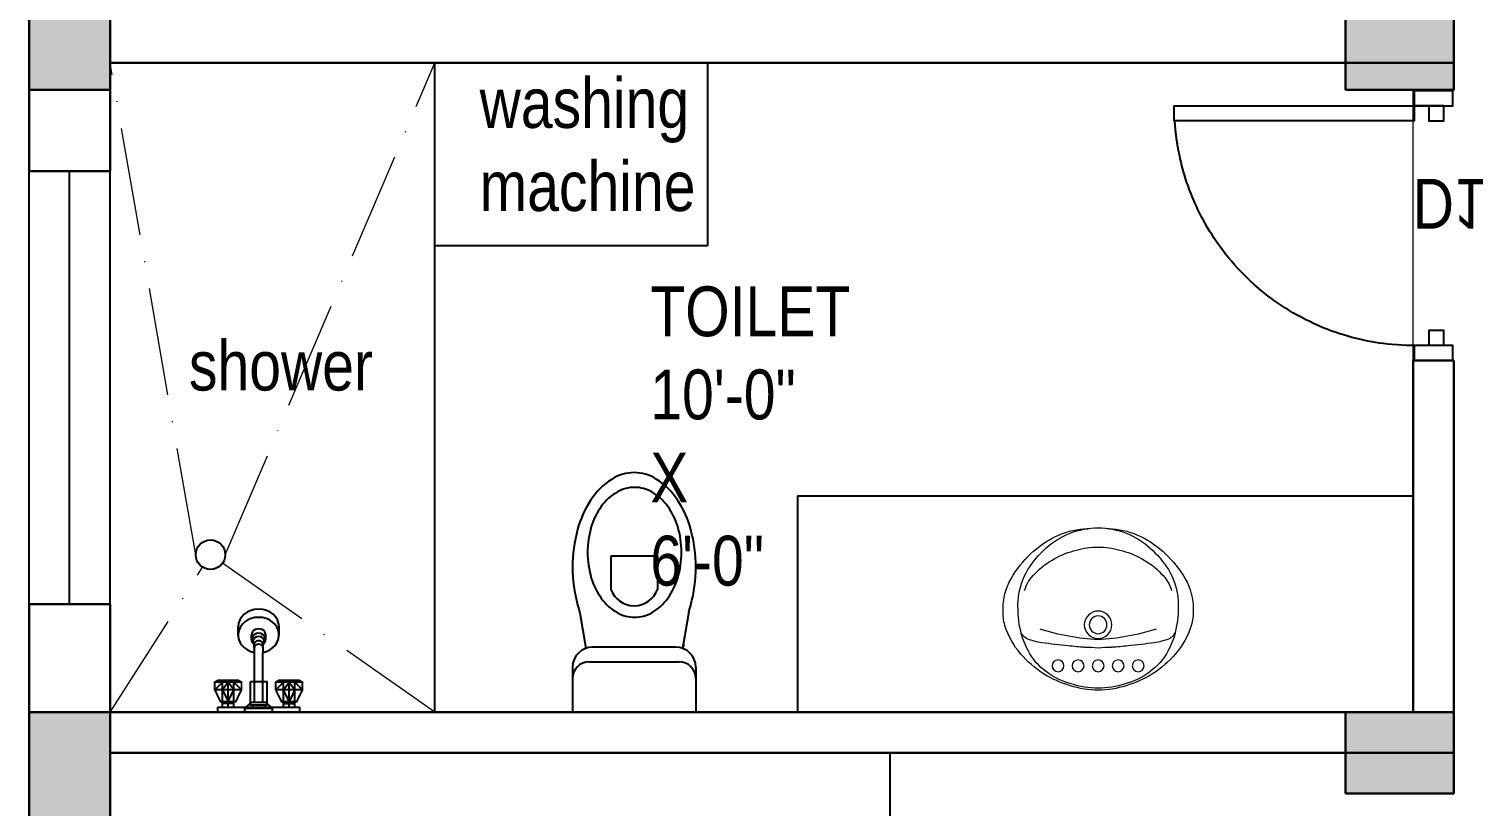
# Model space of a CAD drawing. Extents: x -454308 to 890911, y -14103 to 1343694.
# Drawn here: x 201713.1 to 201875.1, y 659778.6 to 659865.3 of the extents above; entities that cross this region are included whole.
import ezdxf

# ---------------------------------------------------------------- set-up
doc = ezdxf.new("R2010")
doc.units = 0
doc.header["$MEASUREMENT"] = 0
doc.linetypes.add('ACAD_ISO10W100', pattern=[18, 12, -3, 0, -3])
for name, color, linetype in [('A-Door', 144, 'Continuous'), ('cup', 126, 'Continuous'), ('ELE', 7, 'Continuous'), ('FUR', 250, 'Continuous'), ('FURNITURE', 250, 'Continuous'), ('WIN', 4, 'Continuous')]:
    doc.layers.add(name, color=color, linetype=linetype)
for name, color, linetype, lineweight in [('A-Wall', 7, 'Continuous', 30), ('AR-FUR', 11, 'Continuous', 9), ('col', 232, 'Continuous', 30), ('Hatch Gris Claro', 9, 'Continuous', 9), ('P-SANIT', 53, 'Continuous', 9), ('sill', 32, 'Continuous', 25), ('TILE', 252, 'Continuous', 0), ('TXT', 42, 'Continuous', 25)]:
    doc.layers.add(name, color=color, linetype=linetype, lineweight=lineweight)
doc.styles.get("Standard").update_dxf_attribs({"font": 'stylu.ttf', "height": 7})

# ---------------------------------------------------------------- blocks, each defined once
blk = doc.blocks.new('qwewerer')
at = {"layer": 'ELE', "color": 30}
for p, q in [((5777.864729340382, -153.8251510617486), (5777.864729340382, -153.9319056173227)), ((5778.01381470102, -153.8251510617486), (5778.01381470102, -153.9319056173227)), ((5778.07238394985, -154.1163303078803), (5777.806160091552, -154.1163303078803)), ((5777.795511137223, -154.1632069415577), (5778.083032904181, -154.1632069415577)), ((5777.742266365564, -154.1802240338755), (5777.742266365564, -154.3242960477486)), ((5778.13627767584, -154.1802240338755), (5778.13627767584, -154.3242960477486)), ((5778.13627767584, -154.3242960477486), (5777.742266365564, -154.3242960477486))]:
    blk.add_line(p, q, dxfattribs=at)
for points in [[(5777.939272020701, -153.5586362312772, 0.1424936983681253), (5777.868781488257, -153.5791414927578, 0.1071697165460671), (5777.79996798602, -153.6471735619467, 0.0786408298641539), (5777.758240304523, -153.7404567127194, 0.066012315555997), (5777.742266365564, -153.8609215864175, 0.06601231555599599), (5777.758240304523, -153.9813864601155, 0.0199642178922174), (5777.766040681807, -154.0062859962503, 0.1071697165460635)], [(5778.113627685658, -154.0030906231779, 0.0173725475895975), (5778.12030373688, -153.9813864601155, 0.0660123155559981), (5778.13627767584, -153.8609215864175, 0.0660123155559991), (5778.12030373688, -153.7404567127194, 0.0786408298641617), (5778.078576055384, -153.6471735619467, 0.1071697165460671), (5778.009762553158, -153.5791414927578, 0.1424936983681161), (5777.939272020701, -153.5586362312772, 0.1424936983681253)]]:
    blk.add_lwpolyline(points, format="xyb", dxfattribs=at)
blk.add_lwpolyline([(5777.940415183721, -153.6057114020998, 0.130744372021745), (5777.885658089344, -153.6202787820474, 0.1065289783166543), (5777.834235703803, -153.6665096307886, 0.0839786252461455), (5777.802288417603, -153.7312041130228, 0.0729101692013203), (5777.790254723171, -153.8132895390587, 0.0729101692013208), (5777.802288417603, -153.8953749650884, 0.0839786252461392), (5777.834235703803, -153.9600694473288, 0.1065289783166498), (5777.885658089344, -154.0063002960639, 0.1307443720217259), (5777.940415183721, -154.0208676760177, 0.1307443720217282), (5777.995172278093, -154.0063002960639, 0.1065289783166543), (5778.046594663637, -153.9600694473288, 0.0839786252461455), (5778.078541949835, -153.8953749650884, 0.0729101692013266), (5778.090575644256, -153.8132895390587, 0.072910169201322), (5778.078541949835, -153.7312041130228, 0.0839786252461514), (5778.046594663637, -153.6665096307886, 0.1065289783166485), (5777.995172278093, -153.6202787820474, 0.1307443720217304)], format="xyb", close=True, dxfattribs=at)
for points in [[(5778.01381470102, -153.8251510617486), (5777.864729340382, -153.8251510617486)], [(5777.766040681807, -154.0062859962503), (5777.784648466038, -154.1200604386613)], [(5778.113627685658, -154.0030906231779), (5778.094102085401, -154.1201346769984)]]:
    blk.add_lwpolyline(points, dxfattribs=at)
for centre, radius, start, end in [((5777.939272020694, -153.9044414533658), 0.0794411196541397, 200.2255843918751, 339.7744156081249), ((5777.806160091546, -154.1802240338755), 0.063893725991511, 90, 180), ((5778.072383949844, -154.1802240338755), 0.063893725991511, 0, 90), ((5777.795511137217, -154.2164517132111), 0.0532447716595925, 90, 180), ((5778.083032904174, -154.2164517132111), 0.0532447716595925, 0, 90)]:
    blk.add_arc(centre, radius, start, end, dxfattribs=at)
at = {"layer": 'TILE', "linetype": 'Continuous', "lineweight": 5}
for p, q in [((5777.878737078999, -153.9550531849793), (5777.878737078999, -153.955884745701)), ((5778.098371762094, -154.09454057172), (5778.098371762094, -154.1147874999581))]:
    blk.add_line(p, q, dxfattribs=at)
blk = doc.blocks.new('OVALIN PLANTA Nº 2')
at = {"layer": 'P-SANIT'}
for centre, radius in [((-0.1015999999999622, -0.1620000000000061), 0.015), ((-0.0507999999999811, -0.1620000000000061), 0.015), ((0, -0.1620000000000061), 0.015), ((0.0507999999999811, -0.1620000000000061), 0.015), ((0.1015999999999622, -0.1620000000000061), 0.015), ((0, -0.2660000000000195), 0.035), ((0, -0.2660000000000195), 0.0225)]:
    blk.add_circle(centre, radius, dxfattribs=at)
for centre, radius, start, end in [((0.0168833946820541, -0.3989736283317313), 0.2954473465260059, 99.99248570416688, 113.5156580961604), ((0.0034154647439664, -0.3450389406606007), 0.2450627426588706, 90.79856304804979, 107.627974042471), ((0.0086502789522456, -0.4018731408582429), 0.2969991398792077, 91.66901013801687, 98.33098986198453), ((-0.0034154647439664, -0.3450389406606007), 0.2450627426588706, 72.37202595752896, 89.20143695195028), ((-0.0086502789522456, -0.4018731408582429), 0.2969991398792077, 81.66901013801547, 88.33098986198313), ((-0.0168833946818268, -0.3989736283317313), 0.2954473465260059, 66.48434190383958, 80.00751429583312), ((0.0314386648558411, -0.3936502593944908), 0.3040682165631177, 123.9103165638252, 138.5833330308887), ((-0.0092078701536593, -0.3098891260130472), 0.2036825545950453, 116.7862099994148, 136.8489608491227), ((0.0161855953160739, -0.3992000213767142), 0.300577608410624, 106.8213622541648, 120.9057605246085), ((-0.0161855953160739, -0.3992000213767142), 0.300577608410624, 59.09423947539145, 73.17863774583519), ((0.0092078701536593, -0.3098891260130472), 0.2036825545950453, 43.15103915087733, 63.21379000058521), ((-0.0314386648558411, -0.3936502593944908), 0.3040682165631177, 41.41666696911125, 56.08968343617475), ((0.0027383468841435, -0.2979364505408455), 0.2049205124034549, 141.5768857714292, 161.5924571946352), ((-0.0027383468839162, -0.2979364505408455), 0.2049205124034549, 18.40754280536327, 38.42311422857075), ((-0.0417277812257453, -0.3251599012436941), 0.2039123941460958, 139.4151812388403, 162.642002356372), ((-0.1216730883134005, -0.3721905763471796), 0.1531677713433156, 97.96383961226013, 111.7838862182246), ((0.0715994941272129, -1.753722393652024), 1.548153238417761, 95.46521959868411, 97.96383961226013), ((-0.0021328642255867, -0.8268152817572341), 0.6186163374750226, 92.971552515478, 96.8437896196066), ((-0.0268635278816873, 0.11542524338509), 0.3245389609722788, 268.7043153786766, 274.7480580904497), ((0.0268635278816873, 0.11542524338509), 0.3245389609722788, 265.2519419095503, 271.2956846213235), ((0.0021328642255867, -0.8268152817572341), 0.6186163374750226, 83.15621038039339, 87.02844748452202), ((-0.0715994941272129, -1.753722393652024), 1.548153238417761, 82.03616038773988, 84.53478040131591), ((0.1216730883134005, -0.3721905763471796), 0.1531677713433156, 68.21611378177539, 82.03616038773988), ((0.0417277812257453, -0.3251599012436941), 0.2039123941460958, 17.35799764362797, 40.58481876115965), ((0.0391463836076582, -0.3064248647837076), 0.2421706026605946, 162.4069807184492, 179.1896752241524), ((-0.1673814728501384, -0.2578181868437923), 0.03, 111.7838862182246, 166.7563550706857), ((0.0328456747349719, -0.8211062228895967), 0.5940150082103541, 93.16974961376694, 107.6655013815523), ((-0.0328456747347445, -0.8211062228895967), 0.5940150082103541, 72.33449861844761, 86.83025038623305), ((0.1673814728501384, -0.2578181868437923), 0.03, 13.24364492931428, 68.21611378177539), ((-0.0391463836074308, -0.3064248647837076), 0.2421706026605946, 0.8103247758476207, 17.59301928155081), ((-0.134418988839343, -0.2961868436365762), 0.1067985535466433, 162.642002356372, 183.6576372828124), ((0.134418988839343, -0.2961868436365762), 0.1067985535466433, 356.3423627171875, 17.35799764362797), ((-0.1066472706024797, -0.3091186473939445), 0.1344919839340004, 177.3924563566748, 195.3300822243706), ((-0.0279228450294795, -0.3153354974939759), 0.175511181099671, 175.9697432650153, 187.6164357871103), ((0.0279228450294795, -0.3153354974939759), 0.175511181099671, 352.3835642128897, 4.030256734984702), ((0.1066472706024797, -0.3091186473939445), 0.1344919839340004, 344.6699177756293, 2.607543643325203), ((-0.0595632309980374, -0.2962113371014823), 0.1833131416882173, 195.3300822243706, 221.2175443065104), ((-0.0258628168826363, -0.3150600295739139), 0.1775895454902829, 187.6164357871103, 210.8024455189943), ((-0.0995051195416181, -0.3287575000689742), 0.0902231368334689, 195.5550290602754, 227.7100619043675), ((0.0995051195416181, -0.3287575000689742), 0.0902231368334689, 312.2899380956325, 344.4449709397245), ((0.0258628168828636, -0.3150600295739139), 0.1775895454902829, 329.1975544810057, 352.3835642128897), ((0.0595632309980374, -0.2962113371014823), 0.1833131416882173, 318.7824556934895, 344.6699177756293), ((-0.0310391077375698, -0.2788195026701032), 0.1740708821601731, 222.0905713619554, 243.0550122600565), ((0.0310391077375698, -0.2788195026701032), 0.1740708821601731, 296.9449877399435, 317.9094286380446), ((0.0068972127694451, -0.2583145460180276), 0.2587284415780775, 217.8305458076494, 235.1978782721125), ((0.0739208866491481, -0.2409730112765089), 0.3014968642655727, 213.1860097318971, 226.8139902680969), ((-0.0099687554873071, -0.2580253466083207), 0.2023719693719492, 240.4039276706165, 257.0247784777901), ((0.0099687554875345, -0.2580253466083207), 0.2023719693719492, 282.9752215222098, 299.5960723293834), ((-0.0739208866491481, -0.2409730112765089), 0.3014968642655727, 313.1860097319033, 326.813990268103), ((-0.0068972127694451, -0.2583145460180276), 0.2587284415780775, 304.8021217278875, 322.1694541923506), ((-0.0155465247075881, -0.2955881104961122), 0.2153312317037326, 234.4409912882706, 254.5665361176518), ((0.0049040984670228, -0.3060146944029327), 0.2069212771674431, 228.4229955554113, 248.4382677614795), ((-0.0056996166665613, -0.3022020589020258), 0.160898923214228, 252.0048131858173, 272.0300466216992), ((0.0056996166667886, -0.3022020589020258), 0.160898923214228, 267.9699533783008, 287.9951868141827), ((-0.0049040984667954, -0.3060146944029327), 0.2069212771674431, 291.5617322385206, 311.5770044445886), ((0.0155465247075881, -0.2955881104961122), 0.2153312317037326, 285.4334638823482, 305.5590087117293), ((-2.73173741334e-05, -0.2078089301514012), 0.3041910710752171, 256.1489410416058, 270.0051453523859), ((0.0028282625701195, -0.3035387550950475), 0.2084804300084287, 249.2189314660766, 269.2226969239727), ((-0.0028282625701195, -0.3035387550950475), 0.2084804300084287, 270.7773030760272, 290.7810685339234), ((2.73173743608e-05, -0.2078089301514012), 0.3041910710752171, 269.9948546476141, 283.8510589583942)]:
    blk.add_arc(centre, radius, start, end, dxfattribs=at)
blk = doc.blocks.new('s')
for p, q in [((59167.75135631871, 41466.37151108135), (59167.75135631871, 41456.37151108135)), ((59235.75135631871, 41466.37151108135), (59235.75135631871, 41456.37151108135)), ((59235.75135631871, 41456.37151108135), (59167.75135631871, 41456.37151108135)), ((59167.75135631871, 41456.37151108135), (59184.7513563187, 41441.37151108135)), ((59218.75135631871, 41441.37151108135), (59184.7513563187, 41441.37151108135)), ((59191.75135631871, 41441.37151108135), (59191.75135631871, 41320.55602714825)), ((59211.7513563187, 41441.37151108135), (59211.7513563187, 41320.55602714873)), ((59235.75135631871, 41456.37151108135), (59218.75135631871, 41441.37151108135)), ((59184.25135631871, 41288.39779052301), (59184.25135631871, 41277.3977905229)), ((59190.75135631871, 41309.78989379467), (59190.75135631871, 41301.00568725122)), ((59212.75135631871, 41309.78989379467), (59212.75135631871, 41301.00568725122)), ((59219.2513563187, 41288.39779052288), (59219.2513563187, 41277.3977905229)), ((59151.75135631871, 41277.3977905229), (59151.75135631876, 41257.16543247992)), ((59251.75135631871, 41277.3977905229), (59251.75135631876, 41257.16543247992))]:
    blk.add_line(p, q)
for centre, start, end in [((59141.75135631928, 41320.55602714825), 349.3898011079829, 0), ((59261.75135631789, 41320.5560271485), 180, 190.610198892017)]:
    blk.add_arc(centre, 50, start, end)
for centre, major_axis, ratio, start_param, end_param in [((59201.75135631875, 41277.3977905229), (49.99999999999985, -5.504699999999999e-11), 0.8660254037841394, 1.772154247587343, 7.652623713186268), ((59201.75135631871, 41288.39779052288), (17.50000000002951, 3.0372e-12), 0.866025403780799, 2.35130852807815, 7.073469432686392), ((59201.75135631871, 41293.3977905229), (14.00000000002944, -2.2835e-12), 0.866025403782517, 2.47456775545474, 6.950210205322271), ((59201.75135631871, 41309.78989379467), (10.9999999999999, 1.83926e-11), 0.8758341972650082, 2.978972220107402, 6.445805740663133), ((59201.75135631871, 41301.00568725122), (11, -1.598e-12), 0.8758341972650008, 3.141592653589956, 6.283185307179751), ((59201.75135631875, 41257.16543247992), (49.99999999999996, -5.38083e-11), 0.8660254037841372, 3.141592653589782, 6.283185307179573), ((59201.75135631871, 41277.3977905229), (17.5000000000291, 6.559e-13), 0.8660254037808194, 3.141592653589748, 6.283185307179543)]:
    blk.add_ellipse(centre, major_axis=major_axis, ratio=ratio, start_param=start_param, end_param=end_param)
blk = doc.blocks.new('SHOWER MIXER-P')
for p, q in [((-15, -17), (-15, -12)), ((15, -17), (15, -12))]:
    blk.add_line(p, q)
for points in [[(-100, -12), (100, -12), (100, 0), (-100, 0)], [(-20, -75), (20, -75), (20, -17), (-20, -17)]]:
    blk.add_lwpolyline(points, close=True)
blk = doc.blocks.new('EREWRRWE')
at = {"layer": 'FURNITURE'}
for p, q in [((158119.8859890547, 672801.8788652142), (158119.8859890547, 672799.0894482582)), ((158120.5200435226, 672801.8788652142), (158120.5200435226, 672799.0894482582)), ((158121.1540979906, 672801.8788652142), (158121.1540979906, 672799.0894482582)), ((158126.6459878744, 672801.8788652142), (158126.6459878744, 672799.0894482582)), ((158127.2800423423, 672801.8788652142), (158127.2800423423, 672799.0894482582)), ((158127.9140968103, 672801.8788652142), (158127.9140968103, 672799.0894482582)), ((158121.1540979906, 672801.4561622356), (158119.8859890547, 672801.4561622356)), ((158119.8859890547, 672799.9348542155), (158120.5200435226, 672801.2448107463)), ((158120.5200435226, 672801.2448107463), (158121.1540979906, 672799.9348542155)), ((158126.6459878744, 672801.4561622356), (158127.9140968103, 672801.4561622356)), ((158127.2800423423, 672801.2448107463), (158126.6459878744, 672799.9348542155)), ((158127.9140968103, 672799.9348542155), (158127.2800423423, 672801.2448107463)), ((158119.8859890547, 672799.0894482582), (158119.0405830974, 672799.9348542155)), ((158120.5200435226, 672799.0894482582), (158119.8859890547, 672799.9348542155)), ((158121.1540979906, 672799.9348542155), (158120.5200435226, 672799.0894482582)), ((158121.1540979906, 672799.0894482582), (158121.9995039479, 672799.9348542155)), ((158126.6459878744, 672799.0894482582), (158125.8005819171, 672799.9348542155)), ((158126.6459878744, 672799.9348542155), (158127.2800423423, 672799.0894482582)), ((158127.2800423423, 672799.0894482582), (158127.9140968103, 672799.9348542155)), ((158127.9140968103, 672799.0894482582), (158128.7595027675, 672799.9348542155))]:
    blk.add_line(p, q, dxfattribs=at)
at = {"layer": 'FURNITURE', "const_width": 0.2147331131443195}
for points in [[(158119.0405830974, 672799.0894482582), (158119.4138298276, 672798.8776740659), (158121.6262572177, 672798.8776740659), (158121.9995039479, 672799.0894482582), (158121.9995039479, 672799.9348542155), (158121.3654494799, 672801.2448107463), (158119.6746375654, 672801.2448107463), (158119.0405830974, 672799.9348542155)], [(158128.7595027675, 672799.0894482582), (158128.3862560374, 672798.8776740659), (158126.1738286472, 672798.8776740659), (158125.8005819171, 672799.0894482582), (158125.8005819171, 672799.9348542155), (158126.434636385, 672801.2448107463), (158128.1254482996, 672801.2448107463), (158128.7595027675, 672799.9348542155)]]:
    blk.add_lwpolyline(points, close=True, dxfattribs=at)
for points in [[(158121.9995039479, 672799.9348542155), (158119.0405830974, 672799.9348542155)], [(158121.9995039479, 672799.0894482582), (158119.0405830974, 672799.0894482582)], [(158125.8005819171, 672799.9348542155), (158128.7595027675, 672799.9348542155)], [(158125.8005819171, 672799.0894482582), (158128.7595027675, 672799.0894482582)]]:
    blk.add_lwpolyline(points, dxfattribs=at)
at = {"layer": 'FURNITURE', "xscale": 0.0452994030559635, "yscale": 0.0452994030559635, "zscale": 0.0452994030559635}
blk.add_blockref('SHOWER MIXER-P', (158123.9000429325, 672802.422458051), dxfattribs=at)
at = {"layer": 'FURNITURE', "extrusion": (0, 0, -1), "xscale": 0.0452994030559635, "yscale": 0.0452994030559635, "zscale": -0.0452994030559635}
blk.add_blockref('s', (-160805.7040392407, 670924.0205817025), dxfattribs=at)
blk = doc.blocks.new('colummn')
at = {"layer": 'Hatch Gris Claro'}
blk.add_hatch(color=256, dxfattribs=at).paths.add_polyline_path([(154558.6418708955, 675547.1724355803), (154567.6418708955, 675547.1724355803), (154567.6418708955, 675559.1724355803), (154558.6418708955, 675559.1724355803)])
at = {"layer": 'col'}
blk.add_lwpolyline([(154558.6418708955, 675547.1724355803), (154567.6418708955, 675547.1724355803), (154567.6418708955, 675559.1724355803), (154558.6418708955, 675559.1724355803), (154558.6418708955, 675547.1724355803)], dxfattribs=at)
blk = doc.blocks.new('RERWRER')
at = {"layer": 'col'}
for p in [(8622.84308085739, -2834.500775476685), (8622.84308085739, -2915.500775476801)]:
    blk.add_blockref('colummn', p, dxfattribs=at)
at = {"layer": 'col', "rotation": 270}
for p in [(-512219.6996462796, 827280.3135309992), (-512219.6996462796, 827202.3135309991)]:
    blk.add_blockref('colummn', p, dxfattribs=at)

msp = doc.modelspace()

# ---------------------------------------------------------------- linework, layer by layer
at = {"layer": 'A-Door'}
msp.add_lwpolyline([(201871.8087609739, 659828.3210674867), (201871.8087609739, 659829.9907351187), (201867.4676249304, 659829.9907351187), (201867.4676249304, 659828.3210674867), (201871.8087609739, 659828.3210674867), (201871.8087609739, 659829.9907351187), (201870.8069603373, 659829.9907351187), (201870.8069603373, 659831.6604028951), (201869.137292856, 659831.6604028951), (201869.137292856, 659829.9907351187), (201867.4676249304, 659829.9907351187), (201866.5929077281, 659830.0050593204), (201866.1082269788, 659830.0253444997), (201865.6286845023, 659830.0541032734), (201864.9839636137, 659830.1064384943), (201864.5089218349, 659830.1550816261), (201864.0538977731, 659830.2097437369), (201863.6218788923, 659830.2689937686), (201863.1893799763, 659830.3355318494), (201862.753202029, 659830.4100096388), (201862.3252770916, 659830.4903355166), (201861.852150407, 659830.5875940389), (201861.5581274457, 659830.6525461939), (201861.0477679494, 659830.773589732), (201860.5442342631, 659830.9034618527), (201859.9945782197, 659831.0572628703), (201859.6067197236, 659831.173468387), (201859.2183813407, 659831.2962806073), (201858.6859025636, 659831.4753638597), (201858.3236493867, 659831.6043822652), (201857.7584472456, 659831.8175462092), (201857.358447399, 659831.9773203731), (201856.939418534, 659832.1527980213), (201856.6002322453, 659832.3010319147), (201856.2510156628, 659832.4595530317), (201855.7705359606, 659832.6876664412), (201855.3984999232, 659832.87244677), (201854.8972337935, 659833.1329858198), (201854.3875605263, 659833.4119382699), (201853.9768291725, 659833.6473885247), (201853.3908210229, 659834.0003992525), (201853.132864609, 659834.1623718443), (201852.8091848107, 659834.3714881268), (201852.3486979062, 659834.6806062257), (201851.9329146161, 659834.9718710609), (201851.5794139155, 659835.2289415784), (201851.2083526327, 659835.5084761222), (201850.8425579377, 659835.7941426828), (201850.4307045241, 659836.1283037332), (201849.9605277692, 659836.5268195642), (201849.6672736643, 659836.7850320209), (201849.2156679978, 659837.1979745607), (201848.9425094916, 659837.457187281), (201848.5774912189, 659837.8152846562), (201848.2744116792, 659838.1233071043), (201848.0433842387, 659838.3649393661), (201847.8086136843, 659838.616814944), (201847.4997461355, 659838.958358831), (201847.1561708523, 659839.3526338615), (201846.8312742051, 659839.7402974382), (201846.4699726416, 659840.1895805121), (201846.0751778198, 659840.7042463771), (201845.7783265697, 659841.1089881272), (201845.4663028943, 659841.5523287706), (201845.1653667491, 659841.998835326), (201844.9573636255, 659842.3192294971), (201844.6883048472, 659842.7491696597), (201844.4315764087, 659843.177123229), (201844.2003433666, 659843.5788076451), (201843.9966004773, 659843.946683878), (201843.8280974249, 659844.2616632677), (201843.6392338342, 659844.6272532522), (201843.482930283, 659844.9406947806), (201843.3417065894, 659845.2330883526), (201843.213301427, 659845.5071105071), (201843.0669267039, 659845.8297470129), (201842.9596522713, 659846.0736935609), (201842.8527602654, 659846.3235723072), (201842.7403736699, 659846.5941702822), (201842.619694457, 659846.8944728571), (201842.5162542212, 659847.1606082567), (201842.4182087397, 659847.4209661826), (201842.2772370793, 659847.8105510821), (201842.2772370793, 659847.8105510821), (201842.1647589567, 659848.1357467889), (201842.0852114301, 659848.3743086677), (201842.0051715579, 659848.6222410162), (201842.0051715579, 659848.6222410162), (201841.8884512976, 659848.9995645585), (201841.8172802006, 659849.2398894835), (201841.8172802006, 659849.2398894835), (201841.740930929, 659849.507397347), (201841.740930929, 659849.507397347), (201841.6725099463, 659849.7565814066), (201841.6725099463, 659849.7565814066), (201841.603289695, 659850.0188305443), (201841.603289695, 659850.0188305443), (201841.5032209776, 659850.418604761), (201841.5032209776, 659850.418604761), (201841.407089257, 659850.8298099174), (201841.407089257, 659850.8298099174), (201841.3119831736, 659851.2688112609), (201841.2242863287, 659851.7092719876), (201841.1963806704, 659851.8581484995), (201841.1763426289, 659851.9680383515), (201841.1441770318, 659852.1501593515), (201841.121045316, 659852.2859110034), (201841.0894397103, 659852.478641279), (201841.0746645474, 659852.5719042128), (201841.0517562351, 659852.7209269864), (201841.0389529823, 659852.8067523479), (201841.0240877756, 659852.9088870249), (201841.005981444, 659853.0372135699), (201840.9902025986, 659853.1528972158), (201840.9796606709, 659853.2323726439), (201840.9673622265, 659853.3274943023), (201840.9557023946, 659853.4202610335), (201840.9429973441, 659853.524471757), (201840.9294566837, 659853.6394878641), (201840.9162300618, 659853.7562283), (201840.8958839135, 659853.9455501181), (201840.8811225468, 659854.0915723818), (201840.8686260644, 659854.2219623595), (201840.8542578044, 659854.3809879882), (201840.8474026214, 659854.4608591956), (201840.8384295609, 659854.5699436987), (201840.8282314901, 659854.7011685431), (201840.8197225913, 659854.8176702947), (201840.8197225913, 659854.9133890312), (201840.7529418262, 659855.0357505945), (201840.7529418262, 659856.7054182219), (201871.8087609739, 659856.7054182219), (201871.8087609739, 659858.3750859979), (201867.4676249304, 659858.3750859979), (201867.4676249304, 659856.7054182219), (201869.137292856, 659856.7054182219), (201869.137292856, 659855.0357505945), (201870.8069603373, 659855.0357505945), (201870.8069603373, 659856.7054182219), (201867.4676249304, 659856.7054182219), (201867.4676249304, 659855.0357505945), (201840.7529418262, 659855.0357505945)], dxfattribs=at)
at = {"layer": 'A-Wall'}
for p, q in [((201713.1049094376, 659849.428327004), (201713.1049094376, 660004.0003564324)), ((201871.8996850433, 659866.0126023391), (201871.8996850433, 659861.4896181569)), ((201722.1508778022, 659861.4896181569), (201871.8996850433, 659861.4896181569)), ((201722.1508778023, 659849.4283270041), (201722.1508778023, 659861.4896181569)), ((201722.1508778023, 659849.4283270041), (201713.1049094376, 659849.428327004)), ((201867.376700861, 659828.3210674867), (201867.3767008613, 659789.12187124)), ((201867.376700861, 659828.3210674867), (201871.8996850433, 659828.3210674867)), ((201871.8996850433, 659828.3210674865), (201871.8996850433, 659784.5988870576)), ((201713.1049094376, 659754.1970374085), (201713.1049094376, 659801.1831623926)), ((201722.1508778023, 659801.1831623927), (201713.1049094376, 659801.1831623927)), ((201722.1508778023, 659789.12187124), (201722.1508778023, 659801.1831623926)), ((201722.1508778022, 659789.12187124), (201867.3767008608, 659789.12187124)), ((201722.1508778022, 659784.5988870576), (201871.8996850433, 659784.5988870576)), ((201722.1508778023, 659754.1970374086), (201722.1508778023, 659784.5988870576))]:
    msp.add_line(p, q, dxfattribs=at)
at = {"layer": 'AR-FUR'}
msp.add_line((201867.376700861, 659828.3210674867), (201867.376700861, 659858.4742953688), dxfattribs=at)
at = {"layer": 'cup'}
msp.add_line((201809.0865725756, 659760.4763047519), (201809.0865725756, 659784.5988870576), dxfattribs=at)
at = {"layer": 'FUR', "linetype": 'ACAD_ISO10W100', "lineweight": 0}
for p, q in [((201731.677143313, 659806.6759021633), (201722.1508778022, 659861.4896181569)), ((201734.9632038472, 659806.6759021633), (201758.3347512599, 659861.4896181569)), ((201758.3347512609, 659789.1218712401), (201734.6650884845, 659805.7321053852)), ((201722.1508778023, 659789.12187124), (201732.4381524643, 659805.2896889006))]:
    msp.add_line(p, q, dxfattribs=at)
at = {"layer": 'FUR'}
for p, q in [((201758.3347512609, 659789.1218712401), (201758.3347512599, 659861.4896181569)), ((201798.7391653244, 659813.2444535455), (201798.7391653246, 659789.1218712396)), ((201798.7391653244, 659813.2444535455), (201867.3767008608, 659813.2444535455))]:
    msp.add_line(p, q, dxfattribs=at)
msp.add_lwpolyline([(201788.7254997954, 659841.0943119861), (201758.3347512599, 659841.0943119861), (201758.3347512599, 659861.4896181569), (201788.7254997954, 659861.4896181569)], close=True, dxfattribs=at)
msp.add_circle((201733.3201735801, 659806.6759021633), 1.643030267078383, dxfattribs=at)
at = {"layer": 'sill'}
for p, q in [((201713.1049094376, 659801.1831623927), (201713.104909437, 659849.4283270041)), ((201722.1508778023, 659801.1831623927), (201722.1508778016, 659849.4283270041))]:
    msp.add_line(p, q, dxfattribs=at)
at = {"layer": 'WIN'}
msp.add_line((201717.6278936199, 659801.1831623927), (201717.6278936199, 659849.4283270041), dxfattribs=at)

# ---------------------------------------------------------------- block references
at = {"layer": 'A-Wall', "xscale": -1.005107596068917, "yscale": 1.005107596068917, "zscale": 1.005107596068917, "rotation": 180}
msp.add_blockref('EREWRRWE', (42807.1564226054, 1336027.947337395), dxfattribs=at)
at = {"layer": 'col', "xscale": -1.005107596068917, "yscale": 1.005107596068917, "zscale": 1.005107596068917, "rotation": 180}
msp.add_blockref('RERWRER', (37698.15484662505, 1335937.738128625), dxfattribs=at)
at = {"layer": 'ELE', "xscale": 34.87550465169021, "yscale": 34.87550465169021, "zscale": 34.87550465169021}
msp.add_blockref('qwewerer', (272.0007128890895, 665171.259575922), dxfattribs=at)
at = {"layer": 'P-SANIT', "xscale": -43.93232458782902, "yscale": 43.93232458782902, "zscale": 43.93232458782902, "rotation": 180}
msp.add_blockref('OVALIN PLANTA Nº 2', (201832.2591136125, 659787.1780454466), dxfattribs=at)

# ---------------------------------------------------------------- texts
at = {"layer": 'TXT', "lineweight": 25, "char_height": 5.557122921831835, "width": 0.1973091780415798, "attachment_point": 1}
for s, insert in [('{\\fArial Narrow|b0|i0|c0|p34;washing\\Pmachine}', (201763.3224269158, 659859.8014165506)), ('{\\fArial Narrow|b0|i0|c0|p34;    TOILET\\P10\'-0" X 6\'-0"}', (201782.3440383041, 659836.5820265283)), ('{\\fArial Narrow|b0|i0|c0|p34;shower}', (201730.9209750566, 659830.5366626472))]:
    msp.add_mtext(s, dxfattribs=dict(at, insert=insert))
at = {"layer": 'TXT', "lineweight": 25, "extrusion": (0, 0, -1), "insert": (201867.3257936188, 659843.0012290794), "char_height": 5.557122921831835, "width": 0.1973091780415798, "attachment_point": 1, "text_direction": (1, 0, 0)}
msp.add_mtext('{\\fArial Narrow|b0|i0|c0|p34;D1}', dxfattribs=at)

doc.saveas('drawing.dxf')
